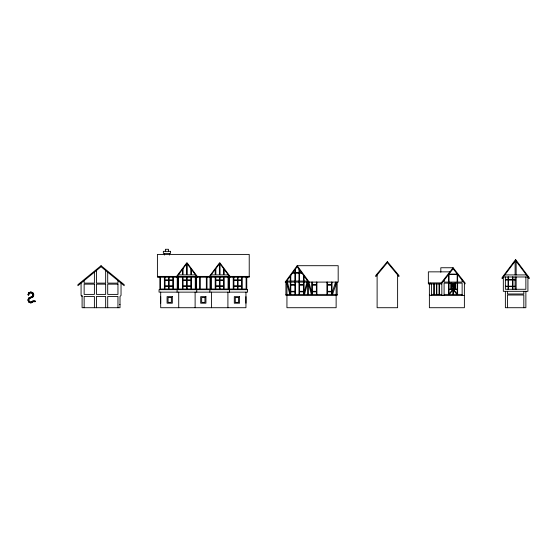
<?xml version="1.0" encoding="UTF-8"?>
<svg xmlns="http://www.w3.org/2000/svg" width="557" height="557" viewBox="0 0 557 557"><rect width="100%" height="100%" fill="white"/><g stroke="black" fill="none" stroke-linecap="round" stroke-linejoin="round"><path stroke-width="0.84" d="M304.101 292.822L307.004 282.093M304.526 294.395L307.429 283.666M332.028 292.822L335.606 282.093M332.55 294.395L336.129 283.666M28.727 292.78L27.913 294.75L28.672 295.064L29.361 293.407L30.858 292.787L32.355 293.407L32.974 294.904L32.355 296.401L28.727 297.904L27.85 300.028L28.727 302.152L30.886 303.05L33.183 301.72L35.126 301.72L35.126 300.898L32.967 300.898L30.823 302.138L29.361 301.525L28.734 300.028L29.361 298.531L32.981 297.027L33.859 294.904L32.981 292.78L30.858 291.903L28.727 292.78L30.858 292.119L32.821 292.94L33.643 294.904L32.821 296.874L29.201 298.371L28.518 300.028L29.201 301.685L30.844 302.36L33.016 301.107L35.126 301.107M28.108 294.827L28.887 292.94M28.296 294.904L29.041 293.093L30.858 292.341L32.062 292.843M28.484 294.987L29.201 293.254L30.858 292.564L32.508 293.254L33.197 294.904L32.508 296.561L28.887 298.058L28.073 300.028L28.887 301.998L30.872 302.82L33.128 301.518L35.126 301.518M28.546 299.422L29.041 298.218M32.919 296.115L33.42 294.904L32.919 293.699M297.187 265.703L285.163 282.093L338.176 282.093L338.176 265.703L297.187 265.703L309.212 282.093M176.59 276.397L186.922 262.625L197.248 276.397L197.248 277.219L186.922 263.447L176.59 277.219L176.59 276.397L157.408 276.397M209.383 276.397L219.716 262.625L230.041 276.397L230.041 277.219L219.716 263.447L209.383 277.219L209.383 276.397L197.248 276.397M441.214 283.924L441.214 282.893L453.113 267.75L465.011 282.893L465.011 283.924L453.113 268.773L441.214 283.924L428.354 283.924L428.354 271.851L449.889 271.851M449.318 294.395L452.89 290.009L452.89 294.395M33.072 301.309L30.858 302.59L29.041 301.838L28.296 300.028M29.772 297.918L31.944 297.02M453.113 267.75L440.817 267.75L440.817 272.234M292.829 272.665L294.876 272.665M295.391 272.665L298.977 272.665M299.492 272.665L301.539 272.665M292.453 273.174L294.876 273.174M295.391 273.174L298.977 273.174M299.492 273.174L301.915 273.174M448.928 274.1L457.297 274.1M178.31 274.921L182.411 274.921L182.411 269.456M195.528 274.921L191.427 274.921L191.427 269.456M211.103 274.921L215.204 274.921L215.204 269.456M228.321 274.921L224.22 274.921L224.22 269.456M504.865 274.921L526.386 274.921M230.041 276.397L249.223 276.397M176.186 276.564L197.672 276.564M208.959 276.564L230.452 276.564M505.373 279.635L508.04 279.635L508.04 276.975M515.114 279.635L512.962 279.635L512.962 276.975M505.373 280.046L508.04 280.046L508.04 286.194L505.373 286.194M515.114 280.046L512.962 280.046L512.962 286.194L515.114 286.194M286.667 281.069L307.708 281.069M428.354 282.893L441.214 282.893M290.782 284.655L294.876 284.655M299.492 284.655L303.593 284.655M312.303 284.655L316.397 284.655M327.419 284.655L331.512 284.655M290.782 285.17L294.876 285.17M299.492 285.17L303.593 285.17M312.303 285.17L316.397 285.17M327.419 285.17L331.512 285.17M451.762 285.992L453.001 285.992L453.001 283.84M454.463 285.992L453.224 285.992L453.224 283.84M451.762 286.194L453.001 286.194L453.001 288.345M454.463 286.194L453.224 286.194L453.224 288.345M505.373 286.604L508.04 286.604L508.04 289.271M515.114 286.604L512.962 286.604L512.962 289.271M290.782 291.318L294.876 291.318M299.492 291.318L303.593 291.318M312.303 291.318L316.397 291.318M327.419 291.318L331.512 291.318M290.782 291.833L294.876 291.833M299.492 291.833L303.593 291.833M312.303 291.833L316.397 291.833M327.419 291.833L331.512 291.833M285.915 294.395L337.152 294.395M429.377 294.395L429.893 294.395M431.431 294.395L441.84 294.395M444.096 294.395L462.129 294.395M429.377 295.419L464.385 295.419M160.688 296.644L160.688 303.203M245.943 296.644L245.943 303.203M119.393 304.54L120.013 304.54M82.095 296.442L81.071 295.419L81.071 283.123M456.907 294.395L453.335 290.009L453.335 294.395M308.884 282.093L311.788 292.822M308.46 283.666L311.363 294.395M287.363 282.093L290.267 292.822M286.939 283.666L289.842 294.395M525.871 276.975L525.871 289.271L505.373 289.271L505.373 276.975M525.871 291.318L525.871 307.715L505.373 307.715L505.373 291.318M523.824 291.318L523.824 293.985L507.427 293.985L507.427 291.318M523.824 307.715L523.824 295.008L507.427 295.008L507.427 307.715M516.137 261.261L516.137 274.921M516.137 276.975L516.137 289.271M515.114 261.261L515.114 274.921M515.114 276.975L515.114 289.271M512.551 276.975L512.551 279.635L508.45 279.635L508.45 276.975M512.551 289.271L512.551 286.604L508.45 286.604L508.45 289.271M464.385 283.123L464.385 307.715L429.377 307.715L429.377 283.938M462.129 280.255L462.129 282.093L444.096 282.093L444.096 280.255M462.129 295.419L462.129 283.123L444.096 283.123L444.096 295.419M457.624 274.51L457.624 282.093M457.624 283.123L457.624 294.395M457.172 282.093L457.172 274.51L449.053 274.51L449.053 282.093M457.172 283.123L457.172 289.062L455.368 289.062L455.368 283.123M454.916 283.123L454.916 289.062L451.309 289.062L451.309 283.123M450.857 283.123L450.857 289.062L449.053 289.062L449.053 283.123M448.601 274.51L448.601 282.093M448.601 283.123L448.601 294.395M441.84 283.123L441.84 295.419M439.445 283.986L439.445 294.395M439.034 283.986L439.034 294.395M436.841 283.986L436.841 294.395M436.43 283.986L436.43 294.395M434.237 283.986L434.237 294.395M433.826 283.986L433.826 294.395M431.431 283.986L431.431 295.419M430.401 283.123L430.401 283.924M397.614 274.921L397.614 307.715L377.117 307.715L377.117 274.921M337.152 282.093L337.152 295.419L285.915 295.419L285.915 282.093L297.187 266.726L308.46 282.093L308.46 294.395M336.129 282.093L336.129 294.395M336.129 295.419L336.129 307.715L286.939 307.715L286.939 295.419M332.028 282.093L332.028 294.395M331.512 282.093L331.512 294.395M327.419 282.093L327.419 294.395M326.903 282.093L326.903 294.395M316.912 282.093L316.912 294.395M316.397 282.093L316.397 294.395M312.303 282.093L312.303 294.395M311.788 282.093L311.788 294.395M307.429 282.093L307.429 294.395M304.101 276.154L304.101 281.069M304.101 282.093L304.101 294.395M303.593 275.457L303.593 281.069M303.593 282.093L303.593 294.395M299.492 269.867L299.492 281.069M299.492 282.093L299.492 294.395M298.977 269.17L298.977 281.069M298.977 282.093L298.977 294.395M295.391 269.17L295.391 281.069M295.391 282.093L295.391 294.395M294.876 269.867L294.876 281.069M294.876 282.093L294.876 294.395M290.782 275.457L290.782 281.069M290.782 282.093L290.782 294.395M290.267 276.154L290.267 281.069M290.267 282.093L290.267 294.395M286.939 282.093L286.939 294.395M247.587 276.564L247.587 277.219M246.765 277.219L246.765 289.682M246.11 277.219L246.11 289.02L242.26 289.02L242.26 277.219M245.943 292.14L245.943 307.715L160.688 307.715L160.688 292.14M241.599 277.219L241.599 279.844L238.076 279.844L238.076 277.219M237.421 277.219L237.421 279.844L233.898 279.844L233.898 277.219M233.237 277.219L233.237 289.02L229.387 289.02L229.387 277.219L249.223 277.219L249.223 254.41L157.408 254.41L157.408 277.219L177.244 277.219L177.244 289.02L173.394 289.02L173.394 277.219M229.554 289.682L229.554 292.14M228.732 276.564L228.732 289.682M227.91 292.14L227.91 307.715M223.566 268.585L223.566 274.921L220.043 274.921L220.043 263.886M220.043 277.219L220.043 279.844L223.566 279.844L223.566 277.219L215.858 277.219L215.858 279.844L219.388 279.844L219.388 277.219M220.043 289.02L220.043 286.402L223.566 286.402L223.566 289.02L215.858 289.02L215.858 286.402L219.388 286.402L219.388 289.02M219.388 263.886L219.388 274.921L215.858 274.921L215.858 268.585M211.514 292.14L211.514 307.715M210.692 276.564L210.692 289.682M209.878 289.682L209.878 292.14M207.009 277.219L207.009 289.02L210.038 289.02L210.038 277.219L196.593 277.219L196.593 289.02L199.629 289.02L199.629 277.219M206.348 277.219L206.348 289.02L200.283 289.02L200.283 277.219M196.76 289.682L196.76 292.14M195.939 276.564L195.939 289.682M195.117 292.14L195.117 307.715M190.773 268.585L190.773 274.921L187.249 274.921L187.249 263.886M187.249 277.219L187.249 279.844L190.773 279.844L190.773 277.219L183.065 277.219L183.065 279.844L186.595 279.844L186.595 277.219M187.249 289.02L187.249 286.402L190.773 286.402L190.773 289.02L183.065 289.02L183.065 286.402L186.595 286.402L186.595 289.02M186.595 263.886L186.595 274.921L183.065 274.921L183.065 268.585M178.72 292.14L178.72 307.715M177.906 276.564L177.906 289.682M177.084 289.682L177.084 292.14M172.74 277.219L172.74 279.844L169.21 279.844L169.21 277.219M169.502 253.386L169.502 255.071M168.472 251.332L168.472 249.285L165.401 249.285L165.401 251.332M168.555 277.219L168.555 279.844L165.032 279.844L165.032 277.219M164.378 253.386L164.378 255.071M164.378 277.219L164.378 289.02L160.52 289.02L160.52 277.219M159.866 277.219L159.866 289.682M159.044 276.564L159.044 277.219M121.036 283.123L121.036 295.419L120.013 296.442L120.013 307.715L82.095 307.715L82.095 295.419M117.959 280.596L117.959 283.123L107.71 283.123L107.71 272.192M117.959 307.715L117.959 296.442L107.71 296.442L107.71 307.715M105.663 270.507L105.663 283.123L96.438 283.123L96.438 270.507M105.663 307.715L105.663 296.442L96.438 296.442L96.438 307.715M94.391 272.192L94.391 283.123L84.142 283.123L84.142 280.596M94.391 307.715L94.391 296.442L84.142 296.442L84.142 307.715M515.622 259.548L502.094 277.588L502.094 278.611L515.622 260.579L529.15 278.611L529.15 277.588L515.622 259.548M452.716 289.473L449.053 293.992L449.053 289.473L452.716 289.473M387.366 261.602L375.801 275.471L375.801 276.495L387.366 262.625L398.923 276.495L398.923 275.471L387.366 261.602M101.054 265.703L77.903 284.697L77.903 285.72L101.054 266.726L124.204 285.72L124.204 284.697L101.054 265.703M170.526 251.332L163.354 251.332L163.354 253.386L170.526 253.386L170.526 251.332M527.918 276.975L503.326 276.975L503.326 291.318L527.918 291.318L527.918 276.975M182.411 277.219L178.56 277.219L178.56 289.02L182.411 289.02L182.411 277.219M195.284 277.219L191.427 277.219L191.427 289.02L195.284 289.02L195.284 277.219M215.204 277.219L211.354 277.219L211.354 289.02L215.204 289.02L215.204 277.219M228.078 277.219L224.22 277.219L224.22 289.02L228.078 289.02L228.078 277.219M512.551 280.046L508.45 280.046L508.45 286.194L512.551 286.194L512.551 280.046M168.555 280.498L165.032 280.498L165.032 285.741L168.555 285.741L168.555 280.498M172.74 280.498L169.21 280.498L169.21 285.741L172.74 285.741L172.74 280.498M186.595 280.498L183.065 280.498L183.065 285.741L186.595 285.741L186.595 280.498M190.773 280.498L187.249 280.498L187.249 285.741L190.773 285.741L190.773 280.498M219.388 280.498L215.858 280.498L215.858 285.741L219.388 285.741L219.388 280.498M223.566 280.498L220.043 280.498L220.043 285.741L223.566 285.741L223.566 280.498M237.421 280.498L233.898 280.498L233.898 285.741L237.421 285.741L237.421 280.498M241.599 280.498L238.076 280.498L238.076 285.741L241.599 285.741L241.599 280.498M454.693 283.631L451.532 283.631L451.532 288.554L454.693 288.554L454.693 283.631M454.463 283.84L451.762 283.84L451.762 288.345L454.463 288.345L454.463 283.84M94.391 284.147L84.142 284.147L84.142 294.395L94.391 294.395L94.391 284.147M105.663 284.147L96.438 284.147L96.438 294.395L105.663 294.395L105.663 284.147M117.959 284.147L107.71 284.147L107.71 294.395L117.959 294.395L117.959 284.147M168.555 286.402L165.032 286.402L165.032 289.02L168.555 289.02L168.555 286.402M172.74 286.402L169.21 286.402L169.21 289.02L172.74 289.02L172.74 286.402M237.421 286.402L233.898 286.402L233.898 289.02L237.421 289.02L237.421 286.402M241.599 286.402L238.076 286.402L238.076 289.02L241.599 289.02L241.599 286.402M457.172 289.473L453.509 289.473L457.172 293.992L457.172 289.473M247.587 289.682L159.044 289.682L159.044 292.14L247.587 292.14L247.587 289.682M172.329 296.644L167.079 296.644L167.079 303.203L172.329 303.203L172.329 296.644M205.937 296.644L200.694 296.644L200.694 303.203L205.937 303.203L205.937 296.644M239.552 296.644L234.302 296.644L234.302 303.203L239.552 303.203L239.552 296.644M171.347 297.466L168.068 297.466L168.068 302.388L171.347 302.388L171.347 297.466M204.955 297.466L201.676 297.466L201.676 302.388L204.955 302.388L204.955 297.466M238.57 297.466L235.291 297.466L235.291 302.388L238.57 302.388L238.57 297.466"/></g></svg>
